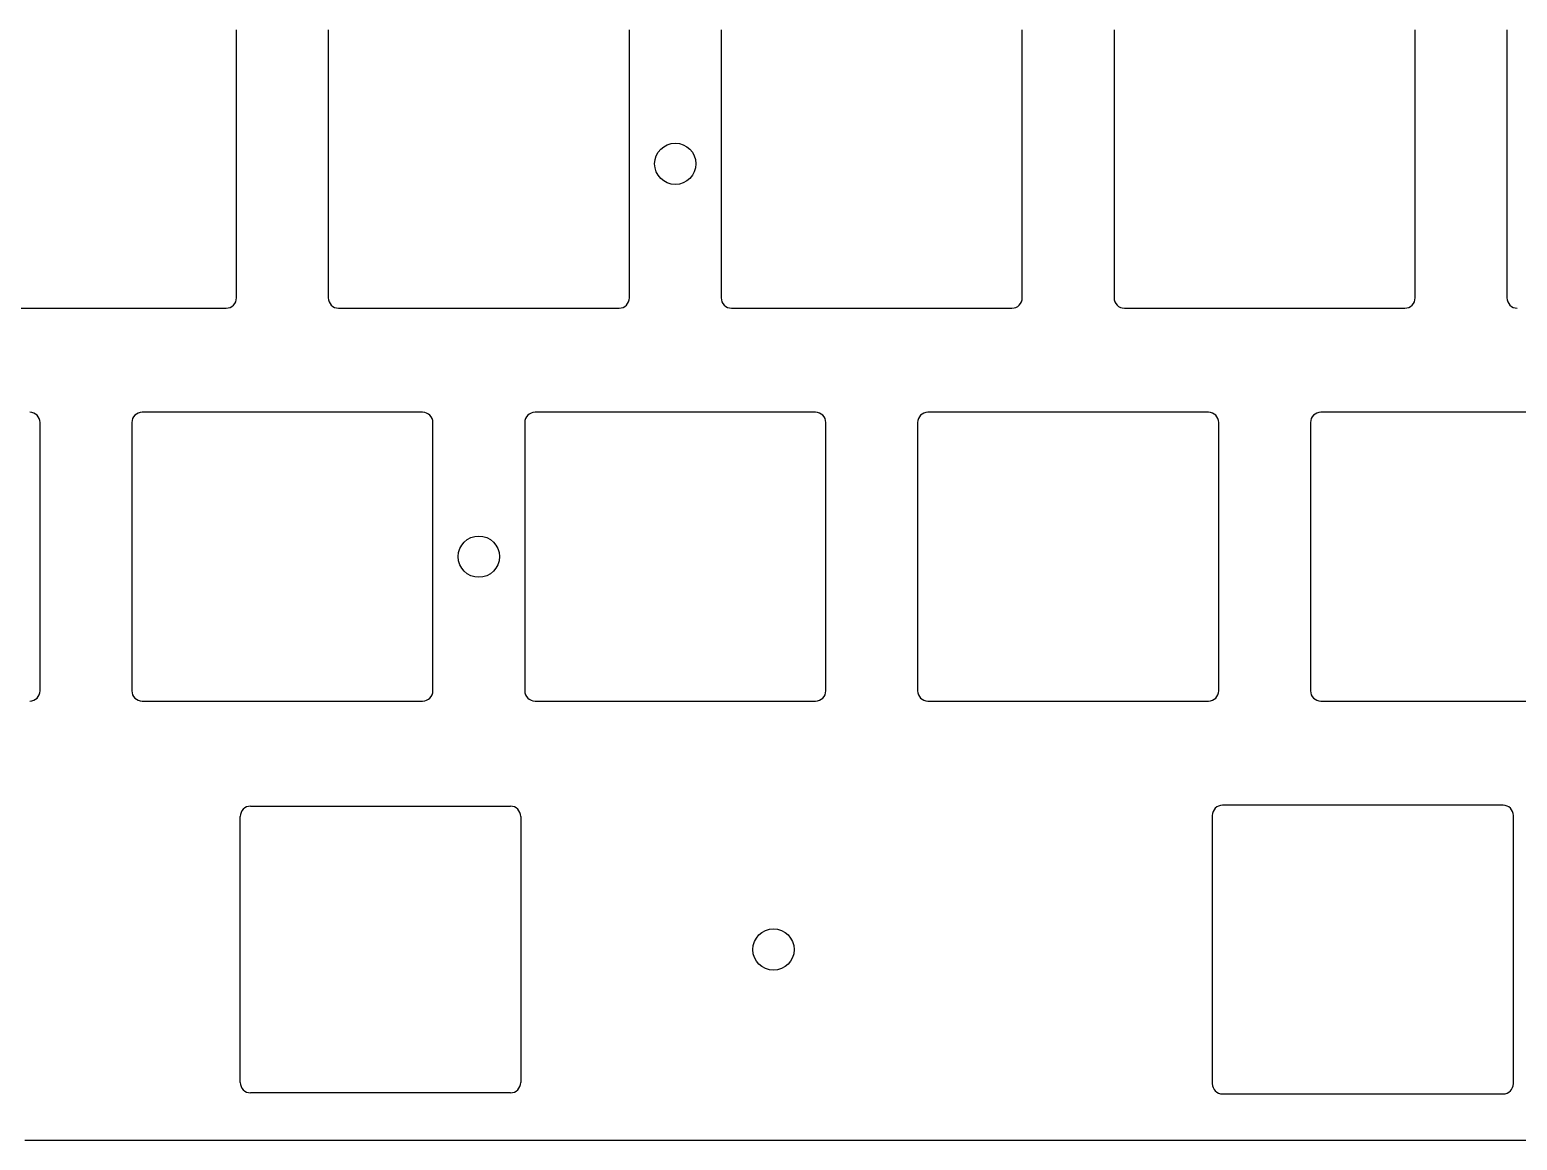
# Model space of a CAD drawing. Header units: millimetres. Extents: x -9 to 276, y -90 to 14.
# Drawn here: x 68.7 to 140.8, y -85.5 to -31.6 of the extents above; entities that cross this region are included whole.
import ezdxf

# ---------------------------------------------------------------- set-up
doc = ezdxf.new("R2010")
doc.units = ezdxf.units.MM
doc.layers.add('BLACK', color=7, linetype='CONTINUOUS')

msp = doc.modelspace()

# ---------------------------------------------------------------- linework, layer by layer
at = {"layer": 'BLACK', "linetype": 'Continuous'}
for p, q in [((78.73895, -44.60205), (78.73895, -31.60205)), ((83.18895, -31.60205), (83.18895, -44.60205)), ((97.78895, -44.60205), (97.78895, -31.60205)), ((102.23895, -31.60205), (102.23895, -44.60205)), ((116.83895, -44.60205), (116.83895, -31.60205)), ((121.28895, -31.60205), (121.28895, -44.60205)), ((135.88895, -44.60205), (135.88895, -31.60205)), ((140.33895, -31.60205), (140.33895, -44.60205)), ((64.63895, -45.10205), (78.23895, -45.10205)), ((83.68895, -45.10205), (97.28895, -45.10205)), ((102.73895, -45.10205), (116.33895, -45.10205)), ((121.78895, -45.10205), (135.38895, -45.10205)), ((87.76395, -50.15205), (74.16395, -50.15205)), ((106.81395, -50.15205), (93.21395, -50.15205)), ((125.86395, -50.15205), (112.26395, -50.15205)), ((144.91395, -50.15205), (131.31395, -50.15205)), ((69.21395, -63.65205), (69.21395, -50.65205)), ((73.66395, -50.65205), (73.66395, -63.65205)), ((88.26395, -63.65205), (88.26395, -50.65205)), ((92.71395, -50.65205), (92.71395, -63.65205)), ((107.31395, -63.65205), (107.31395, -50.65205)), ((111.76395, -50.65205), (111.76395, -63.65205)), ((126.36395, -63.65205), (126.36395, -50.65205)), ((130.81395, -50.65205), (130.81395, -63.65205)), ((74.16395, -64.15205), (87.76395, -64.15205)), ((93.21395, -64.15205), (106.81395, -64.15205)), ((112.26395, -64.15205), (125.86395, -64.15205)), ((131.31395, -64.15205), (144.91395, -64.15205)), ((140.152175, -69.2041), (126.552176, -69.2041)), ((78.9184, -82.65), (78.9184, -69.75)), ((79.4184, -69.25), (92.0184, -69.25)), ((92.5184, -69.75), (92.5184, -82.65)), ((126.052175, -69.704101), (126.052175, -82.704099)), ((140.652175, -82.7041), (140.652175, -69.7041)), ((92.0184, -83.15), (79.4184, -83.15)), ((126.552176, -83.2041), (140.152175, -83.2041)), ((68.474748, -85.450002), (68.854714, -85.45)), ((68.854714, -85.45), (70.543776, -85.45)), ((70.543776, -85.45), (70.547278, -85.45)), ((70.547278, -85.45), (72.239842, -85.45)), ((72.239842, -85.45), (75.62497, -85.45)), ((75.62497, -85.45), (79.010099, -85.45)), ((79.010099, -85.45), (82.395227, -85.45)), ((82.395227, -85.45), (89.165483, -85.45)), ((89.165483, -85.45), (95.935739, -85.45)), ((95.935739, -85.45), (102.705995, -85.45)), ((102.705995, -85.45), (116.246508, -85.45)), ((116.246508, -85.45), (129.78702, -85.45)), ((129.78702, -85.45), (143.327532, -85.45))]:
    msp.add_line(p, q, dxfattribs=at)
at = {"layer": 'BLACK'}
for centre in [(100.01395, -38.10205), (90.48895, -57.15205), (104.77645, -76.20205)]:
    msp.add_circle(centre, 1, dxfattribs=at)
for centre, radius, start, end in [((78.2389, -44.602), 0.50005, 270.00572901, 359.99427099), ((83.689, -44.602), 0.50005, 180.00572901, 269.99427099), ((97.2889, -44.602), 0.50005, 270.00572901, 359.99427099), ((102.739, -44.602), 0.50005, 180.00572901, 269.99427099), ((116.3389, -44.602), 0.50005, 270.00572901, 359.99427099), ((121.789, -44.602), 0.50005, 180.00572901, 269.99427099), ((135.3889, -44.602), 0.50005, 270.00572901, 359.99427099), ((140.839, -44.602), 0.50005, 180.00572901, 269.99427099), ((68.7139, -50.6521), 0.50005, 0.00572901, 89.99427099), ((74.164, -50.6521), 0.50005, 90.00572901, 179.99427099), ((87.7639, -50.6521), 0.50005, 0.00572901, 89.99427099), ((93.214, -50.6521), 0.50005, 90.00572901, 179.99427099), ((106.8139, -50.6521), 0.50005, 0.00572901, 89.99427099), ((112.264, -50.6521), 0.50005, 90.00572901, 179.99427099), ((125.8639, -50.6521), 0.50005, 0.00572901, 89.99427099), ((131.314, -50.6521), 0.50005, 90.00572901, 179.99427099), ((68.7139, -63.652), 0.50005, 270.00572901, 359.99427099), ((74.164, -63.652), 0.50005, 180.00572901, 269.99427099), ((87.7639, -63.652), 0.50005, 270.00572901, 359.99427099), ((93.214, -63.652), 0.50005, 180.00572901, 269.99427099), ((106.8139, -63.652), 0.50005, 270.00572901, 359.99427099), ((112.264, -63.652), 0.50005, 180.00572901, 269.99427099), ((125.8639, -63.652), 0.50005, 270.00572901, 359.99427099), ((131.314, -63.652), 0.50005, 180.00572901, 269.99427099), ((126.552176, -69.704101), 0.500001, 90, 180), ((140.15215, -69.70415), 0.50005, 0.00572929, 89.9971355), ((79.418401, -69.750001), 0.500001, 90.00011459, 179.99988541), ((92.018399, -69.750001), 0.500001, 0.00011459, 89.99988541), ((79.418401, -82.649999), 0.500001, 180.00011459, 269.99988541), ((92.018399, -82.649999), 0.500001, 270.00011459, 359.99988541), ((126.552176, -82.704099), 0.500001, 180, 270), ((140.15217, -82.7041), 0.500005, 270.00057296, 0)]:
    msp.add_arc(centre, radius, start, end, dxfattribs=at)

doc.saveas('drawing.dxf')
